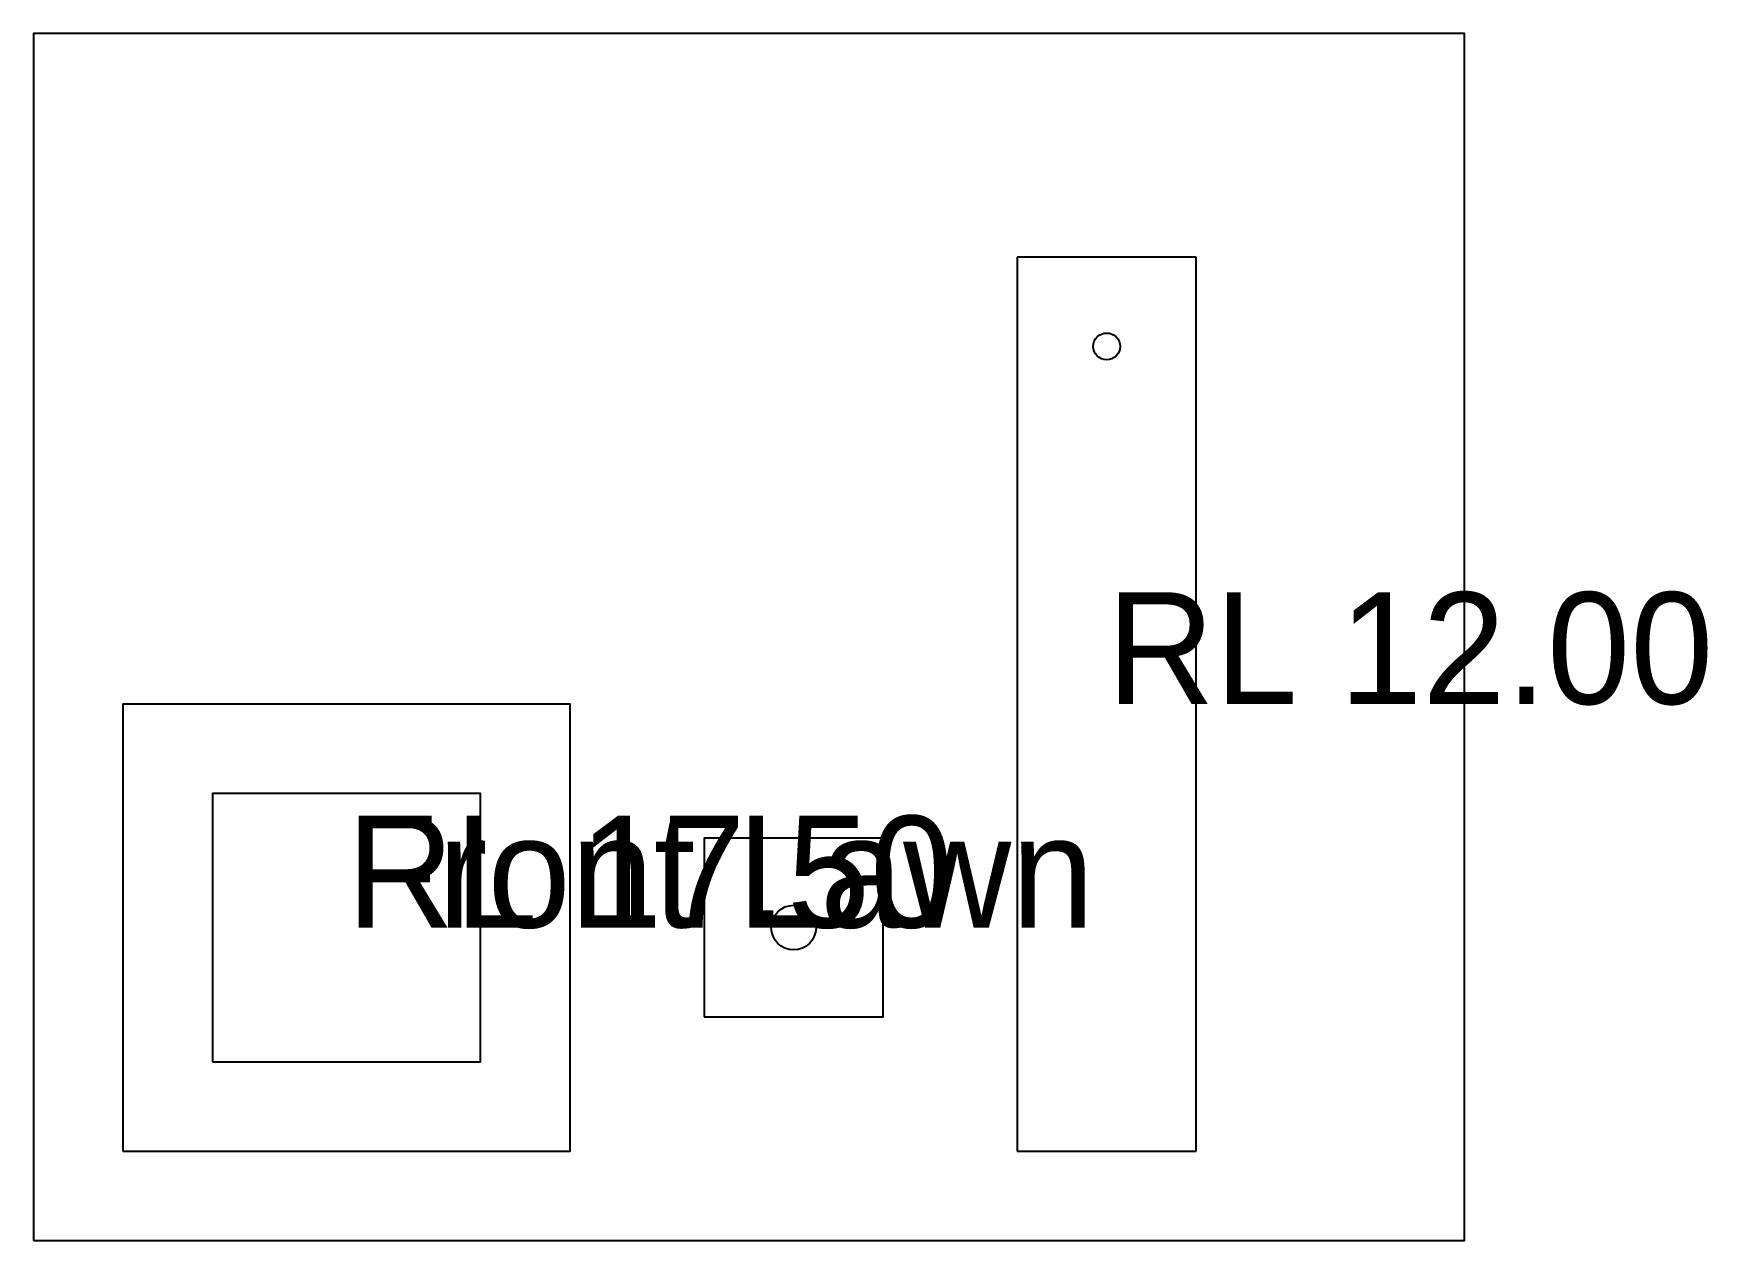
# Model space of a CAD drawing. Header units: metres. Extents: x -2 to 35.4, y -2 to 25.
import ezdxf

# ---------------------------------------------------------------- set-up
doc = ezdxf.new("R2010")
doc.units = ezdxf.units.M
for name, color, linetype in [('L-CONTOUR-MAJOR', 1, 'Continuous'), ('L-DRAIN-MH', 4, 'Continuous'), ('L-DRIVEWAY-EDGE', 8, 'Continuous'), ('L-LABELS', 7, 'Continuous'), ('L-LAWN-01', 3, 'Continuous'), ('L-PLNT-CANOPY', 3, 'Continuous'), ('L-PLNT-TREE', 3, 'Continuous'), ('L-SPOT-LEVELS', 2, 'Continuous'), ('SiteBdy', 5, 'Continuous')]:
    doc.layers.add(name, color=color, linetype=linetype)

# ---------------------------------------------------------------- blocks, each defined once
blk = doc.blocks.new('TREE-OAK')
blk.add_circle((0, 0), 0.5)
blk = doc.blocks.new('MH-CIRC')
blk.add_circle((0, 0), 0.3)

msp = doc.modelspace()

# ---------------------------------------------------------------- linework, layer by layer
at = {"layer": 'L-CONTOUR-MAJOR'}
for points in [[(0, 0, 10), (10, 0, 10), (10, 10, 10), (0, 10, 10)], [(2, 2, 15), (8, 2, 15), (8, 8, 15), (2, 8, 15)]]:
    msp.add_polyline3d(points, close=True, dxfattribs=at)
at = {"layer": 'L-DRIVEWAY-EDGE'}
for p, q in [((24, 20), (20, 20)), ((20, 20), (20, 0)), ((24, 0), (24, 20)), ((20, 0), (24, 0))]:
    msp.add_line(p, q, dxfattribs=at)
at = {"layer": 'L-LAWN-01'}
msp.add_lwpolyline([(0, 0), (10, 0), (10, 10), (0, 10), (0, 0)], close=True, dxfattribs=at)
at = {"layer": 'L-PLNT-CANOPY'}
msp.add_lwpolyline([(13, 3), (17, 3), (17, 7), (13, 7), (13, 3)], close=True, dxfattribs=at)
at = {"layer": 'SiteBdy'}
msp.add_lwpolyline([(-2, -2), (30, -2), (30, 25), (-2, 25), (-2, -2)], close=True, dxfattribs=at)

# ---------------------------------------------------------------- block references
at = {"layer": 'L-DRAIN-MH'}
msp.add_blockref('MH-CIRC', (22, 18), dxfattribs=at)
at = {"layer": 'L-PLNT-TREE'}
msp.add_blockref('TREE-OAK', (15, 5), dxfattribs=at)

# ---------------------------------------------------------------- texts
at = {"layer": 'L-LABELS'}
msp.add_text('Front Lawn', height=2.5, dxfattribs=at).set_placement((5, 5))
at = {"layer": 'L-SPOT-LEVELS'}
for s, p in [('RL 12.00', (22, 10)), ('RL 17.50', (5, 5))]:
    msp.add_text(s, height=2.5, dxfattribs=at).set_placement(p)

doc.saveas('drawing.dxf')
